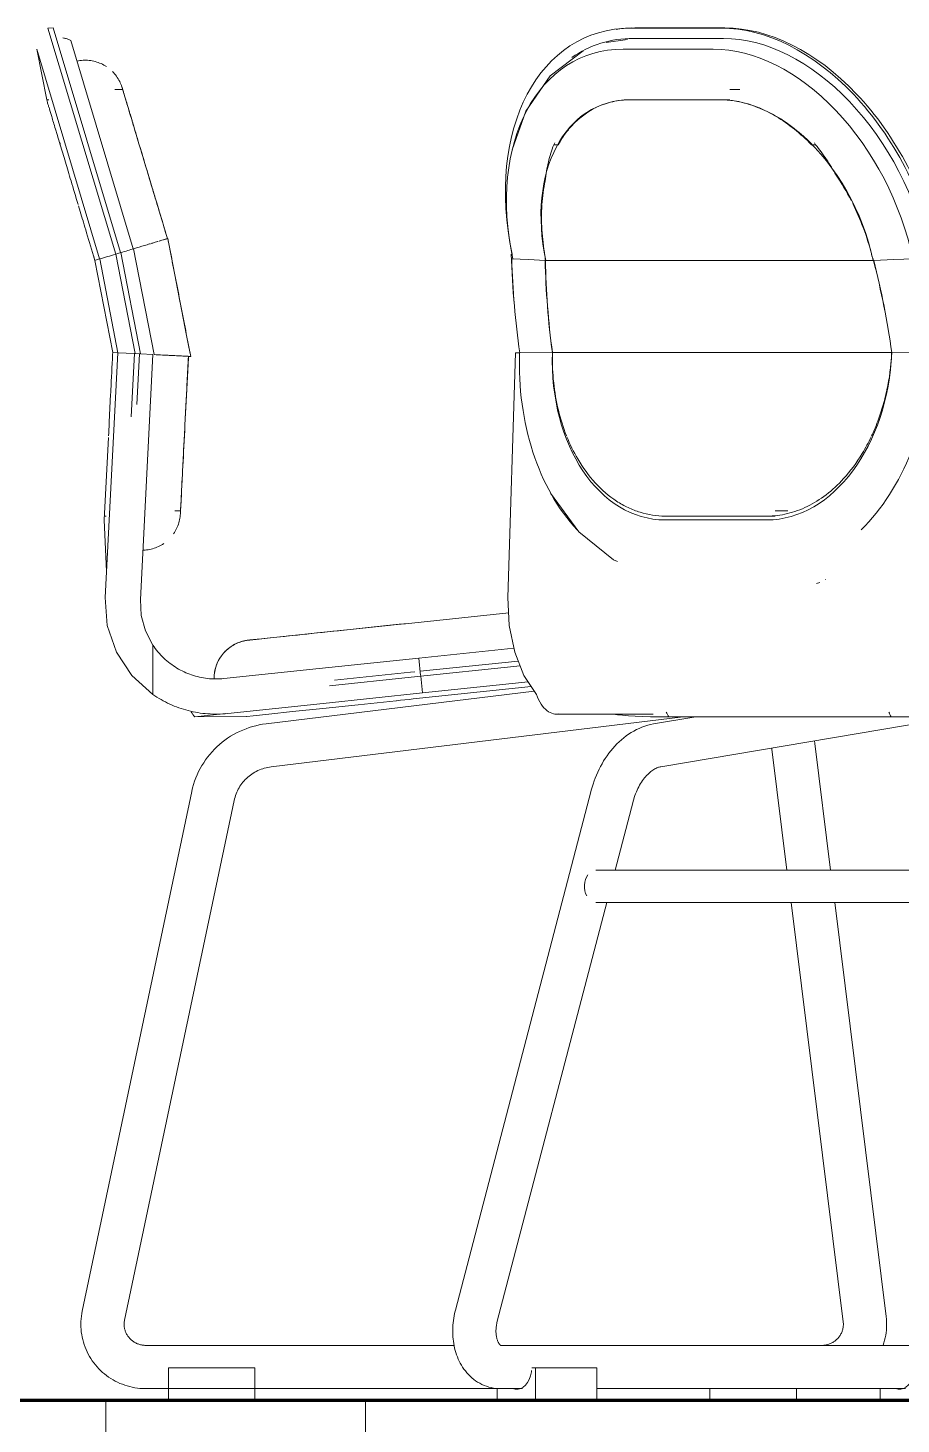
# Model space of a CAD drawing. Header units: inches. Extents: x 169 to 5088, y -73 to 356.
# Drawn here: x 3455.68 to 3475.84, y -0.55 to 31.71 of the extents above; entities that cross this region are included whole.
import ezdxf

# ---------------------------------------------------------------- set-up
doc = ezdxf.new("R2010")
doc.units = ezdxf.units.IN
doc.header["$MEASUREMENT"] = 0
doc.layers.add('C-TOPO', color=7, linetype='Continuous', lineweight=9)
doc.layers.add('I-FURN', color=30, linetype='Continuous', lineweight=9)

# ---------------------------------------------------------------- blocks, each defined once
blk = doc.blocks.new('Haworth_Chair_Hi-Pad_Chair - Chair-336027-Building Elevation - East')
at = {"layer": 'I-FURN'}
for p, q in [((1574.367, 31.707), (1574.247, 31.703)), ((1575.814, 26.481), (1574.247, 31.703)), ((1574.367, 31.707), (1575.925, 26.514)), ((1574.774, 31.418), (1576.219, 26.602)), ((1573.988, 31.217), (1574.219, 30.047)), ((1575.442, 26.369), (1573.988, 31.217)), ((1574.272, 30.047), (1574.219, 30.047)), ((1575.974, 30.281), (1575.795, 30.281)), ((1575.971, 30.29), (1575.968, 30.301)), ((1576.032, 30.088), (1576, 30.195)), ((1574.28, 29.841), (1574.273, 29.865)), ((1576.189, 29.565), (1576.143, 29.718)), ((1574.466, 29.223), (1574.415, 29.392)), ((1574.531, 29.005), (1574.531, 29.055)), ((1576.42, 28.795), (1576.377, 28.939)), ((1575.049, 27.278), (1574.953, 27.597)), ((1576.912, 26.81), (1576.881, 26.801)), ((1577.015, 26.841), (1577.032, 26.756)), ((1577.032, 26.755), (1577.024, 26.782)), ((1575.928, 26.515), (1575.816, 26.481)), ((1576.262, 24.182), (1575.816, 26.481)), ((1576.382, 24.176), (1575.928, 26.515)), ((1576.698, 24.159), (1576.223, 26.604)), ((1575.332, 26.336), (1575.299, 26.446)), ((1575.299, 26.444), (1575.332, 26.336)), ((1575.745, 24.208), (1575.332, 26.336)), ((1575.864, 24.202), (1575.443, 26.369)), ((1575.57, 18.545), (1575.86, 24.202)), ((1575.745, 24.208), (1575.742, 24.162)), ((1575.742, 24.161), (1575.745, 24.208)), ((1575.745, 24.208), (1575.86, 24.202)), ((1575.86, 24.202), (1576.247, 24.182)), ((1577.502, 24.332), (1577.544, 24.116)), ((1576.173, 22.722), (1576.247, 24.182)), ((1576.262, 24.182), (1576.382, 24.176)), ((1576.363, 24.176), (1576.303, 23.005)), ((1576.382, 24.176), (1576.67, 24.161)), ((1576.67, 24.161), (1576.382, 18.503)), ((1575.663, 22.595), (1575.696, 23.245)), ((1575.548, 20.339), (1575.645, 22.244)), ((1577.38, 21.928), (1577.388, 22.091)), ((1577.337, 21.085), (1577.348, 21.303)), ((1577.312, 20.591), (1577.321, 20.768)), ((1575.548, 20.339), (1575.603, 19.147)), ((1575.552, 20.428), (1575.596, 20.428)), ((1577.175, 20.55), (1577.31, 20.55)), ((1577.308, 20.509), (1577.309, 20.527)), ((1577.308, 20.519), (1577.308, 20.509)), ((1584.886, 18.193), (1582.501, 17.942)), ((1584.886, 18.192), (1582.501, 17.942)), ((1576.67, 16.308), (1576.67, 17.449)), ((1582.811, 17.147), (1585.006, 17.377)), ((1582.811, 17.147), (1582.853, 16.744)), ((1580.866, 16.633), (1582.619, 16.818)), ((1582.619, 16.818), (1582.72, 16.828)), ((1585.149, 16.967), (1582.632, 16.703)), ((1582.843, 16.841), (1585.105, 17.079)), ((1582.632, 16.703), (1580.749, 16.505)), ((1582.684, 16.202), (1585.406, 16.488)), ((1582.855, 16.726), (1582.896, 16.341)), ((1582.896, 16.341), (1585.334, 16.597)), ((1585.478, 16.379), (1579.284, 15.628)), ((1585.478, 16.379), (1579.284, 15.628)), ((1578.354, 15.863), (1577.638, 15.788)), ((1577.638, 15.788), (1578.831, 15.797)), ((1579.405, 14.635), (1588.912, 15.788)), ((1579.405, 14.635), (1588.912, 15.788)), ((1591.957, 15.17), (1591.947, 15.235)), ((1591.957, 15.17), (1591.947, 15.235)), ((1592.32, 12.246), (1591.957, 15.17)), ((1590.963, 15.057), (1590.964, 15.046)), ((1590.964, 15.046), (1591.312, 12.25)), ((1579.401, 14.635), (1579.405, 14.635)), ((1577.569, 14.066), (1575.039, 2.059)), ((1576.018, 1.852), (1578.548, 13.86)), ((1591.405, 11.5), (1592.61, 1.813)), ((1593.602, 1.936), (1592.413, 11.5)), ((1583.632, 1.267), (1576.507, 1.267)), ((1583.632, 1.267), (1576.507, 1.267)), ((1592.113, 1.267), (1584.744, 1.267)), ((1592.113, 1.267), (1584.744, 1.267)), ((1577.028, 0), (1577.028, 0.75)), ((1577.028, 0.75), (1579.028, 0.75)), ((1579.028, 0.75), (1579.028, 0)), ((1576.507, 0.267), (1584.622, 0.267)), ((1576.507, 0.267), (1577.028, 0.267)), ((1579.028, 0.267), (1584.622, 0.267)), ((1586.92, 0.267), (1592.113, 0.267)), ((1586.92, 0.267), (1589.528, 0.267)), ((1589.528, 0), (1589.528, 0.269)), ((1591.528, 0.269), (1591.528, 0)), ((1591.528, 0.267), (1592.113, 0.267)), ((1592.113, 0.267), (1592.173, 0.268)), ((1592.113, 0.267), (1592.173, 0.268))]:
    blk.add_line(p, q, dxfattribs=at)
at = {"layer": 'I-FURN', "flags": 128}
for points in [[(1574.595, 31.475), (1574.614, 31.472), (1574.634, 31.469), (1574.653, 31.464), (1574.672, 31.46), (1574.691, 31.454), (1574.709, 31.447), (1574.728, 31.44), (1574.746, 31.432), (1574.763, 31.424), (1574.774, 31.418)], [(1574.918, 30.939), (1574.953, 30.946), (1574.988, 30.952), (1575.023, 30.956), (1575.059, 30.959), (1575.094, 30.96), (1575.13, 30.96), (1575.165, 30.958), (1575.201, 30.955), (1575.236, 30.951), (1575.271, 30.945), (1575.306, 30.938), (1575.341, 30.929), (1575.375, 30.919), (1575.409, 30.908), (1575.442, 30.895), (1575.475, 30.881), (1575.507, 30.866), (1575.538, 30.849), (1575.569, 30.832), (1575.599, 30.813)], [(1575.737, 30.7), (1575.762, 30.675), (1575.785, 30.648), (1575.808, 30.621), (1575.83, 30.592), (1575.85, 30.563), (1575.869, 30.533), (1575.887, 30.502), (1575.904, 30.471), (1575.919, 30.438), (1575.933, 30.406), (1575.946, 30.373), (1575.957, 30.339), (1575.961, 30.326)], [(1575.961, 30.326), (1575.962, 30.323), (1575.965, 30.315), (1575.969, 30.301), (1575.975, 30.281), (1575.982, 30.256), (1575.991, 30.226)], [(1577.007, 26.839), (1576.966, 26.978), (1576.924, 27.117), (1576.882, 27.256), (1576.841, 27.394), (1576.8, 27.532), (1576.759, 27.668), (1576.718, 27.802), (1576.678, 27.936), (1576.639, 28.067), (1576.6, 28.197), (1576.562, 28.324), (1576.524, 28.449), (1576.488, 28.571), (1576.452, 28.691), (1576.417, 28.808), (1576.383, 28.921), (1576.35, 29.031), (1576.318, 29.138), (1576.287, 29.241), (1576.257, 29.34), (1576.228, 29.435), (1576.201, 29.526), (1576.175, 29.613), (1576.15, 29.695), (1576.127, 29.773), (1576.105, 29.846), (1576.085, 29.914), (1576.066, 29.977), (1576.048, 30.036), (1576.032, 30.089), (1576.018, 30.137), (1576.005, 30.179), (1575.994, 30.217), (1575.984, 30.249), (1575.976, 30.275), (1575.97, 30.296), (1575.966, 30.311), (1575.963, 30.321), (1575.961, 30.325), (1575.961, 30.326)], [(1577.544, 24.116), (1577.443, 24.639), (1577.342, 25.161), (1577.241, 25.682), (1577.14, 26.202), (1577.04, 26.719), (1577.016, 26.841)], [(1575.443, 26.369), (1575.387, 26.353), (1575.332, 26.336)], [(1577.307, 20.483), (1577.307, 20.486), (1577.307, 20.495), (1577.308, 20.509), (1577.309, 20.53), (1577.31, 20.556), (1577.312, 20.587), (1577.314, 20.625), (1577.316, 20.668), (1577.319, 20.716), (1577.321, 20.77), (1577.324, 20.83), (1577.328, 20.894), (1577.331, 20.964), (1577.335, 21.039), (1577.339, 21.118), (1577.343, 21.203), (1577.348, 21.292), (1577.353, 21.386), (1577.358, 21.484), (1577.363, 21.586), (1577.368, 21.692), (1577.374, 21.802), (1577.38, 21.916), (1577.386, 22.034), (1577.392, 22.155), (1577.398, 22.279), (1577.405, 22.405), (1577.411, 22.535), (1577.418, 22.667), (1577.425, 22.802), (1577.432, 22.938), (1577.439, 23.077), (1577.446, 23.217), (1577.453, 23.358), (1577.46, 23.501), (1577.468, 23.645), (1577.475, 23.789), (1577.482, 23.934), (1577.49, 24.08), (1577.492, 24.119)], [(1577.307, 20.483), (1577.304, 20.448), (1577.3, 20.412), (1577.295, 20.377), (1577.288, 20.342), (1577.28, 20.308), (1577.27, 20.273), (1577.26, 20.239), (1577.247, 20.206), (1577.234, 20.173), (1577.219, 20.141), (1577.203, 20.109), (1577.185, 20.078), (1577.167, 20.047), (1577.147, 20.018)], [(1577.311, 20.565), (1577.311, 20.564), (1577.309, 20.536), (1577.308, 20.514), (1577.307, 20.498), (1577.307, 20.488), (1577.307, 20.483), (1577.307, 20.483)], [(1576.92, 19.794), (1576.89, 19.774), (1576.86, 19.756), (1576.829, 19.739), (1576.797, 19.723), (1576.764, 19.709), (1576.731, 19.695), (1576.698, 19.683), (1576.664, 19.673), (1576.629, 19.664), (1576.594, 19.656), (1576.559, 19.65), (1576.524, 19.645), (1576.489, 19.641), (1576.453, 19.639)], [(1592.197, 18.961), (1592.202, 18.961), (1592.202, 18.962)], [(1576.67, 16.308), (1576.187, 16.742), (1575.829, 17.284), (1575.619, 17.898), (1575.57, 18.545)], [(1576.382, 18.503), (1576.402, 18.134), (1576.499, 17.777), (1576.67, 17.449)], [(1582.501, 17.942), (1582.357, 17.927), (1582.212, 17.912), (1582.068, 17.896), (1581.925, 17.881), (1581.782, 17.866), (1581.641, 17.851), (1581.501, 17.837), (1581.362, 17.822), (1581.226, 17.808), (1581.091, 17.794), (1580.959, 17.78), (1580.829, 17.766), (1580.702, 17.753), (1580.578, 17.74), (1580.457, 17.727), (1580.339, 17.715), (1580.225, 17.703), (1580.114, 17.691), (1580.007, 17.68), (1579.904, 17.669), (1579.805, 17.659), (1579.711, 17.649), (1579.621, 17.639), (1579.535, 17.63), (1579.455, 17.622), (1579.379, 17.614), (1579.308, 17.606), (1579.243, 17.599), (1579.182, 17.593), (1579.127, 17.587), (1579.077, 17.582), (1579.033, 17.577), (1578.994, 17.573), (1578.961, 17.57), (1578.934, 17.567), (1578.912, 17.565), (1578.896, 17.563), (1578.885, 17.562), (1578.881, 17.561), (1578.881, 17.561)], [(1578.912, 17.564), (1579.055, 17.579), (1579.388, 17.614), (1579.894, 17.668), (1580.544, 17.736), (1581.302, 17.815), (1582.104, 17.9)], [(1582.125, 17.902), (1582.173, 17.907), (1582.317, 17.923), (1582.462, 17.938), (1582.501, 17.942)], [(1582.125, 17.902), (1582.217, 17.912), (1582.31, 17.921)], [(1582.31, 17.921), (1582.217, 17.912), (1582.125, 17.902)], [(1582.31, 17.921), (1582.406, 17.932), (1582.501, 17.942)], [(1582.501, 17.942), (1582.406, 17.932), (1582.31, 17.921)], [(1578.471, 17.411), (1578.501, 17.43), (1578.531, 17.449), (1578.563, 17.466), (1578.595, 17.481), (1578.627, 17.496), (1578.66, 17.509), (1578.694, 17.521), (1578.728, 17.532), (1578.762, 17.541), (1578.797, 17.549), (1578.832, 17.555), (1578.867, 17.56), (1578.881, 17.561)], [(1578.881, 17.561), (1578.884, 17.562), (1578.892, 17.563), (1578.907, 17.564)], [(1578.084, 16.685), (1578.085, 16.721), (1578.087, 16.757), (1578.091, 16.792), (1578.097, 16.827), (1578.103, 16.862), (1578.111, 16.897), (1578.121, 16.931), (1578.132, 16.965), (1578.144, 16.998), (1578.158, 17.031), (1578.172, 17.064), (1578.189, 17.095), (1578.206, 17.127), (1578.225, 17.157), (1578.245, 17.186), (1578.266, 17.215)], [(1578.312, 16.674), (1580.512, 16.905), (1582.811, 17.147)], [(1578.335, 17.296), (1578.36, 17.321), (1578.387, 17.345), (1578.414, 17.368)], [(1582.896, 16.341), (1580.599, 16.098), (1578.398, 15.866)], [(1582.289, 16.161), (1581.408, 16.068), (1580.592, 15.982), (1579.892, 15.909), (1579.348, 15.851), (1578.989, 15.814), (1578.837, 15.798)], [(1582.486, 16.181), (1582.389, 16.171), (1582.294, 16.161)], [(1582.684, 16.202), (1582.586, 16.192), (1582.489, 16.182)], [(1579.284, 15.628), (1579.205, 15.617), (1579.127, 15.602), (1579.049, 15.585), (1578.972, 15.565), (1578.896, 15.541), (1578.821, 15.515), (1578.746, 15.485), (1578.674, 15.453), (1578.602, 15.418), (1578.532, 15.38), (1578.464, 15.339), (1578.397, 15.296), (1578.332, 15.25), (1578.269, 15.201), (1578.208, 15.15), (1578.149, 15.096), (1578.092, 15.041), (1578.037, 14.983), (1577.985, 14.923), (1577.935, 14.86), (1577.888, 14.796), (1577.844, 14.73), (1577.802, 14.663), (1577.763, 14.593), (1577.726, 14.523), (1577.693, 14.45), (1577.662, 14.377), (1577.635, 14.302), (1577.61, 14.227), (1577.589, 14.15), (1577.571, 14.073), (1577.569, 14.066)], [(1579.284, 15.628), (1579.205, 15.617), (1579.127, 15.602), (1579.049, 15.585), (1578.972, 15.565), (1578.896, 15.541), (1578.821, 15.515), (1578.746, 15.485), (1578.674, 15.453), (1578.602, 15.418), (1578.532, 15.38), (1578.464, 15.339), (1578.397, 15.296), (1578.332, 15.25), (1578.269, 15.201), (1578.208, 15.15), (1578.149, 15.096), (1578.092, 15.041), (1578.037, 14.983), (1577.985, 14.923), (1577.935, 14.86), (1577.888, 14.796), (1577.844, 14.73), (1577.802, 14.663), (1577.763, 14.593), (1577.726, 14.523), (1577.693, 14.45), (1577.662, 14.377), (1577.635, 14.302), (1577.61, 14.227), (1577.589, 14.15), (1577.571, 14.073)], [(1578.548, 13.86), (1578.557, 13.898), (1578.567, 13.936), (1578.579, 13.973), (1578.592, 14.01), (1578.607, 14.046), (1578.624, 14.081), (1578.641, 14.116), (1578.661, 14.151), (1578.681, 14.184), (1578.703, 14.217), (1578.726, 14.249), (1578.751, 14.28), (1578.777, 14.31), (1578.804, 14.339), (1578.832, 14.366), (1578.861, 14.393), (1578.892, 14.419), (1578.923, 14.443), (1578.956, 14.466), (1578.989, 14.488), (1579.023, 14.509), (1579.058, 14.528), (1579.094, 14.546), (1579.131, 14.562), (1579.168, 14.577), (1579.206, 14.59), (1579.244, 14.602), (1579.283, 14.613), (1579.322, 14.622), (1579.361, 14.629), (1579.401, 14.635), (1579.405, 14.635)], [(1575.039, 2.059), (1575.028, 2), (1575.019, 1.941), (1575.013, 1.881), (1575.009, 1.822), (1575.007, 1.762), (1575.007, 1.754)], [(1575.039, 2.059), (1575.028, 2), (1575.019, 1.941), (1575.013, 1.881), (1575.009, 1.822), (1575.007, 1.762), (1575.007, 1.754)], [(1593.613, 1.754), (1593.612, 1.814), (1593.608, 1.874), (1593.602, 1.933), (1593.602, 1.936)], [(1575.007, 1.754), (1575.009, 1.695), (1575.012, 1.635), (1575.018, 1.575), (1575.027, 1.516), (1575.037, 1.457), (1575.051, 1.399), (1575.066, 1.342), (1575.084, 1.285), (1575.104, 1.228), (1575.127, 1.173), (1575.151, 1.118), (1575.178, 1.065), (1575.207, 1.013), (1575.238, 0.962), (1575.271, 0.912), (1575.306, 0.863), (1575.343, 0.816), (1575.382, 0.771), (1575.422, 0.727), (1575.464, 0.685), (1575.508, 0.644), (1575.554, 0.606), (1575.601, 0.569), (1575.649, 0.534), (1575.699, 0.501), (1575.75, 0.47), (1575.803, 0.441), (1575.856, 0.414), (1575.91, 0.389), (1575.966, 0.367), (1576.022, 0.347), (1576.079, 0.329), (1576.136, 0.313), (1576.195, 0.299), (1576.253, 0.288), (1576.312, 0.279), (1576.372, 0.273), (1576.431, 0.269), (1576.491, 0.267), (1576.507, 0.267)], [(1575.007, 1.754), (1575.009, 1.695), (1575.012, 1.635), (1575.018, 1.575), (1575.027, 1.516), (1575.037, 1.457), (1575.051, 1.399), (1575.066, 1.342), (1575.084, 1.285), (1575.104, 1.228), (1575.127, 1.173), (1575.151, 1.118), (1575.178, 1.065), (1575.207, 1.013), (1575.238, 0.962), (1575.271, 0.912), (1575.306, 0.863), (1575.343, 0.816), (1575.382, 0.771), (1575.422, 0.727), (1575.464, 0.685), (1575.508, 0.644), (1575.554, 0.606), (1575.601, 0.569), (1575.649, 0.534), (1575.699, 0.501), (1575.75, 0.47), (1575.803, 0.441), (1575.856, 0.414), (1575.91, 0.389), (1575.966, 0.367), (1576.022, 0.347), (1576.079, 0.329), (1576.136, 0.313), (1576.195, 0.299), (1576.253, 0.288), (1576.312, 0.279), (1576.372, 0.273), (1576.431, 0.269), (1576.491, 0.267), (1576.507, 0.267)], [(1576.007, 1.754), (1576.008, 1.773), (1576.009, 1.793), (1576.011, 1.812), (1576.014, 1.831), (1576.017, 1.85), (1576.018, 1.852)], [(1576.507, 1.267), (1576.487, 1.267), (1576.467, 1.268), (1576.447, 1.27), (1576.427, 1.273), (1576.407, 1.277), (1576.387, 1.281), (1576.368, 1.286), (1576.348, 1.292), (1576.329, 1.299), (1576.311, 1.306), (1576.292, 1.314), (1576.274, 1.323), (1576.257, 1.332), (1576.239, 1.343), (1576.223, 1.353), (1576.206, 1.365), (1576.191, 1.377), (1576.175, 1.39), (1576.161, 1.403), (1576.146, 1.417), (1576.133, 1.431), (1576.12, 1.446), (1576.108, 1.461), (1576.096, 1.477), (1576.085, 1.493), (1576.075, 1.51), (1576.065, 1.527), (1576.056, 1.544), (1576.048, 1.562), (1576.041, 1.58), (1576.034, 1.598), (1576.028, 1.616), (1576.023, 1.635), (1576.018, 1.653), (1576.014, 1.672), (1576.011, 1.691), (1576.009, 1.711), (1576.008, 1.73), (1576.007, 1.749), (1576.007, 1.754)], [(1592.613, 1.754), (1592.613, 1.735), (1592.612, 1.716), (1592.61, 1.697), (1592.607, 1.678), (1592.603, 1.659), (1592.599, 1.64), (1592.594, 1.621), (1592.588, 1.603), (1592.582, 1.584), (1592.575, 1.566), (1592.567, 1.549), (1592.558, 1.531), (1592.548, 1.514), (1592.538, 1.498), (1592.528, 1.481), (1592.516, 1.465), (1592.504, 1.45), (1592.491, 1.435), (1592.478, 1.421), (1592.464, 1.407), (1592.449, 1.393), (1592.434, 1.38), (1592.419, 1.368), (1592.402, 1.356), (1592.386, 1.345), (1592.369, 1.335), (1592.351, 1.325), (1592.333, 1.316), (1592.315, 1.308), (1592.296, 1.3), (1592.277, 1.294), (1592.258, 1.288), (1592.239, 1.282), (1592.219, 1.278), (1592.199, 1.274), (1592.179, 1.271), (1592.159, 1.269), (1592.139, 1.267), (1592.119, 1.267), (1592.113, 1.267)], [(1592.61, 1.813), (1592.612, 1.794), (1592.613, 1.775), (1592.613, 1.755), (1592.613, 1.754)], [(1593.531, 1.269), (1593.55, 1.326), (1593.566, 1.384), (1593.58, 1.442), (1593.591, 1.5), (1593.6, 1.559), (1593.607, 1.619), (1593.611, 1.678), (1593.613, 1.738), (1593.613, 1.754)], [(1593.531, 1.269), (1593.55, 1.326), (1593.566, 1.384), (1593.58, 1.442), (1593.591, 1.5), (1593.6, 1.559), (1593.607, 1.619), (1593.611, 1.678), (1593.613, 1.738), (1593.613, 1.754)], [(1593.613, 1.754), (1593.612, 1.814), (1593.608, 1.874), (1593.602, 1.933)]]:
    blk.add_lwpolyline(points, dxfattribs=at)
at = {"layer": 'I-FURN'}
for centre, radius, start, end in [((1578.974, 16.676), 0.89, 97.696, 180.0678), ((1578.974, 16.676), 0.89, 118.1648, 123.4395), ((1578.974, 16.676), 0.89, 94.3184, 108.879), ((1578.974, 16.676), 0.89, 97.696, 103.8045), ((1578.974, 16.676), 0.89, 95.9851, 97.696), ((1578.974, 16.676), 0.89, 96.0072, 97.696), ((1578.974, 16.676), 0.89, 147.2412, 152.5605), ((1578.974, 16.676), 0.89, 132.6267, 138), ((1578.974, 16.676), 0.89, 162.3186, 167.121), ((1578.181, 16.282), 0.733, 211.4439, 222.3318), ((1578.181, 16.282), 0.733, 211.4439, 222.3318)]:
    blk.add_arc(centre, radius, start, end, dxfattribs=at)
for points, knots in [([(1574.219, 30.047), (1574.219, 30.046), (1574.224, 30.03), (1574.243, 29.964), (1574.262, 29.901), (1574.271, 29.872)], [-1, -1, -1, -1, -0.85, -0.7, -0.6, -0.6, -0.6, -0.6]), ([(1576.016, 30.143), (1576.005, 30.178), (1575.983, 30.252), (1575.974, 30.281), (1575.974, 30.281)], [-0.180102, -0.180102, -0.180102, -0.180102, -0.1111111, 0, 0, 0, 0]), ([(1576.142, 29.723), (1576.132, 29.755), (1576.091, 29.893), (1576.059, 29.998), (1576.037, 30.072)], [-0.3661252, -0.3661252, -0.3661252, -0.3661252, -0.3333333, -0.2222222, -0.2222222, -0.2222222, -0.2222222]), ([(1574.281, 29.837), (1574.297, 29.786), (1574.337, 29.65), (1574.388, 29.482), (1574.422, 29.367)], [-0.5615421, -0.5615421, -0.5615421, -0.5615421, -0.4, -0.2, -0.2, -0.2, -0.2]), ([(1576.378, 28.936), (1576.319, 29.132), (1576.256, 29.342), (1576.2, 29.527), (1576.192, 29.555)], [-0.5803495, -0.5803495, -0.5803495, -0.5803495, -0.4444444, -0.4194844, -0.4194844, -0.4194844, -0.4194844]), ([(1576.685, 27.911), (1576.684, 27.916), (1576.646, 28.041), (1576.554, 28.348), (1576.469, 28.632), (1576.42, 28.796)], [-0.7946441, -0.7946441, -0.7946441, -0.7946441, -0.7916667, -0.7222222, -0.612219, -0.612219, -0.612219, -0.612219]), ([(1577.007, 26.839), (1576.934, 27.084), (1576.827, 27.44), (1576.722, 27.788), (1576.689, 27.9)], [-0.9945994, -0.9945994, -0.9945994, -0.9945994, -0.8611111, -0.7967311, -0.7967311, -0.7967311, -0.7967311]), ([(1575.05, 27.276), (1575.073, 27.199), (1575.155, 26.925), (1575.238, 26.647), (1575.299, 26.444)], [-0.4641232, -0.4641232, -0.4641232, -0.4641232, -0.3333333, 0, 0, 0, 0]), ([(1576.796, 26.775), (1576.767, 26.767), (1576.714, 26.751), (1576.655, 26.733), (1576.629, 26.725)], [-0.4985004, -0.4985004, -0.4985004, -0.4985004, -0.4, -0.3299568, -0.3299568, -0.3299568, -0.3299568]), ([(1576.876, 26.799), (1576.864, 26.796), (1576.845, 26.79), (1576.825, 26.784), (1576.818, 26.782)], [-0.6, -0.6, -0.6, -0.6, -0.55, -0.5237597, -0.5237597, -0.5237597, -0.5237597]), ([(1576.984, 26.832), (1576.981, 26.831), (1576.968, 26.827), (1576.947, 26.821), (1576.926, 26.814), (1576.919, 26.812)], [-0.8, -0.8, -0.8, -0.8, -0.775, -0.7, -0.6656268, -0.6656268, -0.6656268, -0.6656268]), ([(1577.015, 26.841), (1577.017, 26.842), (1577.01, 26.84), (1576.992, 26.834), (1576.988, 26.833)], [-1, -1, -1, -1, -0.85, -0.8133566, -0.8133566, -0.8133566, -0.8133566]), ([(1575.814, 26.481), (1575.746, 26.46), (1575.617, 26.422), (1575.499, 26.386), (1575.443, 26.369)], [-0.9938242, -0.9938242, -0.9938242, -0.9938242, -0.5, 0, 0, 0, 0]), ([(1576.615, 26.721), (1576.609, 26.719), (1576.565, 26.706), (1576.441, 26.669), (1576.314, 26.631), (1576.223, 26.604)], [-0.3170858, -0.3170858, -0.3170858, -0.3170858, -0.3, -0.2, 0, 0, 0, 0]), ([(1575.742, 24.162), (1575.728, 23.884), (1575.713, 23.58), (1575.697, 23.28), (1575.696, 23.247)], [-1, -1, -1, -1, -0.8611111, -0.8439483, -0.8439483, -0.8439483, -0.8439483]), ([(1576.895, 24.149), (1576.897, 24.149), (1576.932, 24.148), (1576.998, 24.144), (1577.091, 24.139), (1577.178, 24.135), (1577.257, 24.131), (1577.33, 24.127), (1577.4, 24.124), (1577.463, 24.12), (1577.529, 24.117), (1577.546, 24.116), (1577.544, 24.116)], [-0.8547764, -0.8547764, -0.8547764, -0.8547764, -0.85, -0.775, -0.7, -0.625, -0.55, -0.475, -0.4, -0.3, -0.2, 0, 0, 0, 0]), ([(1577.435, 23.007), (1577.444, 23.18), (1577.462, 23.547), (1577.481, 23.922), (1577.491, 24.119)], [-0.2076779, -0.2076779, -0.2076779, -0.2076779, -0.1111111, -0.0073491, -0.0073491, -0.0073491, -0.0073491]), ([(1577.388, 22.091), (1577.393, 22.178), (1577.406, 22.445), (1577.422, 22.757), (1577.433, 22.978), (1577.435, 23.002)], [-0.3896017, -0.3896017, -0.3896017, -0.3896017, -0.3333333, -0.2222222, -0.2086577, -0.2086577, -0.2086577, -0.2086577]), ([(1575.663, 22.608), (1575.663, 22.596), (1575.657, 22.485), (1575.651, 22.377), (1575.647, 22.283)], [-0.72899362, -0.72899362, -0.72899362, -0.72899362, -0.72222222, -0.66666667, -0.66666667, -0.66666667, -0.66666667]), ([(1577.349, 21.313), (1577.357, 21.47), (1577.367, 21.675), (1577.379, 21.902), (1577.38, 21.932)], [-0.5797646, -0.5797646, -0.5797646, -0.5797646, -0.4444444, -0.4246608, -0.4246608, -0.4246608, -0.4246608]), ([(1577.321, 20.77), (1577.323, 20.806), (1577.328, 20.902), (1577.334, 21.023), (1577.338, 21.1)], [-0.7777778, -0.7777778, -0.7777778, -0.7777778, -0.7222222, -0.6449982, -0.6449982, -0.6449982, -0.6449982]), ([(1577.31, 20.55), (1577.31, 20.551), (1577.311, 20.585), (1577.315, 20.66), (1577.316, 20.673)], [-1, -1, -1, -1, -0.8611111, -0.8343064, -0.8343064, -0.8343064, -0.8343064]), ([(1576.67, 17.449), (1576.743, 17.339), (1576.87, 17.187), (1577.065, 17.021), (1577.222, 16.914), (1577.389, 16.825), (1577.622, 16.731), (1577.93, 16.662), (1578.185, 16.661), (1578.312, 16.674)], [0, 0, 0, 0, 0.2, 0.3, 0.4, 0.5, 0.6, 0.8, 1, 1, 1, 1])]:
    blk.add_open_spline(points, degree=3, knots=knots, dxfattribs=at)
for points in [[(1574.469, 29.213), (1574.488, 29.148), (1574.509, 29.078), (1574.531, 29.005)], [(1574.781, 28.173), (1574.736, 28.324), (1574.649, 28.612), (1574.569, 28.878), (1574.531, 29.005)], [(1574.781, 28.173), (1574.834, 27.996), (1574.888, 27.814), (1574.945, 27.626)], [(1576.223, 26.604), (1576.183, 26.591), (1576.093, 26.565), (1575.986, 26.532), (1575.928, 26.515)], [(1577.502, 24.332), (1577.423, 24.739), (1577.266, 25.549), (1577.11, 26.354), (1577.032, 26.755)], [(1576.698, 24.159), (1576.765, 24.156), (1576.831, 24.153), (1576.893, 24.149)], [(1578.398, 15.866), (1578.244, 15.85), (1577.934, 15.845), (1577.483, 15.921), (1577.057, 16.072), (1576.794, 16.222), (1576.67, 16.308)]]:
    blk.add_open_spline(points, degree=3, dxfattribs=at)
blk = doc.blocks.new('Haworth_Chair_Hi-Pad_Chair - Chair-V21-Building Elevation - East')
at = {"layer": 'I-FURN'}
for p, q in [((1587.683, 31.704), (1587.597, 31.701)), ((1589.794, 31.703), (1587.715, 31.703)), ((1587.799, 31.707), (1589.878, 31.707)), ((1587.138, 31.367), (1587.627, 31.436)), ((1587.765, 31.464), (1589.844, 31.464)), ((1589.611, 31.217), (1587.532, 31.217)), ((1587.695, 30.047), (1589.773, 30.047)), ((1589.773, 30.047), (1587.695, 30.047)), ((1589.994, 30.047), (1589.773, 30.047)), ((1590.226, 30.281), (1589.994, 30.281)), ((1585.955, 29.055), (1585.925, 29.005)), ((1591.972, 29.005), (1591.945, 29.05)), ((1586.03, 29.005), (1585.925, 29.005)), ((1591.972, 29.005), (1591.88, 29.005)), ((1594.757, 26.481), (1594.58, 26.481)), ((1594.814, 26.514), (1594.758, 26.481)), ((1594.836, 26.515), (1594.781, 26.481)), ((1585.733, 26.336), (1593.309, 26.336)), ((1585.043, 24.202), (1584.87, 18.545)), ((1585.138, 24.202), (1585.043, 24.202)), ((1585.138, 24.202), (1585.897, 24.208)), ((1585.897, 24.208), (1593.73, 24.208)), ((1593.73, 24.208), (1594.651, 24.202)), ((1594.509, 18.545), (1594.747, 24.202)), ((1594.747, 24.202), (1594.651, 24.202)), ((1594.747, 24.202), (1595.06, 24.183)), ((1595.064, 24.182), (1595.201, 24.182)), ((1595.41, 24.161), (1595.174, 18.503)), ((1595.212, 24.182), (1595.274, 24.176)), ((1595.26, 24.17), (1595.41, 24.161)), ((1588.496, 20.339), (1590.851, 20.339)), ((1590.855, 20.428), (1588.499, 20.428)), ((1590.855, 20.428), (1591.042, 20.428)), ((1591.041, 20.55), (1591.328, 20.55)), ((1591.995, 18.868), (1592.073, 18.892)), ((1598.864, 18.958), (1604, 18.958)), ((1604.085, 18.966), (1598.948, 18.966)), ((1604.014, 18.581), (1599.715, 17.942)), ((1604.722, 17.762), (1600.422, 17.123)), ((1600.776, 17.123), (1605.075, 17.762)), ((1606.987, 17.754), (1606.947, 17.866)), ((1595.41, 17.449), (1595.41, 16.308)), ((1605.199, 17.457), (1601.249, 16.87)), ((1601.251, 16.844), (1605.376, 17.457)), ((1601.226, 17.147), (1600.58, 17.147)), ((1605.406, 17.342), (1601.107, 16.703)), ((1601.226, 17.147), (1601.259, 16.744)), ((1601.076, 16.818), (1601.148, 16.828)), ((1601.289, 16.381), (1605.158, 16.956)), ((1601.261, 16.725), (1601.292, 16.341)), ((1599.808, 16.171), (1600.571, 16.276)), ((1585.995, 15.852), (1588.224, 15.852)), ((1588.399, 14.638), (1595.389, 15.815)), ((1594.129, 15.852), (1597.004, 15.852)), ((1598.416, 15.991), (1596.315, 15.624)), ((1596.487, 14.639), (1603.731, 15.905)), ((1589.205, 15.788), (1588.233, 15.624)), ((1588.584, 15.788), (1593.721, 15.788)), ((1593.721, 15.788), (1594.564, 15.797)), ((1594.564, 15.797), (1593.721, 15.788)), ((1594.031, 15.79), (1594.802, 15.799)), ((1596.258, 15.612), (1596.315, 15.624)), ((1608.11, 1.973), (1605.462, 15.206)), ((1604.481, 15.01), (1607.13, 1.776)), ((1596.367, 14.548), (1596.059, 1.887)), ((1596.477, 14.637), (1596.487, 14.639)), ((1597.059, 1.862), (1597.373, 14.794)), ((1586.792, 14.089), (1583.655, 2.082)), ((1595.124, 13.981), (1594.682, 1.974)), ((1595.681, 1.937), (1596.123, 13.944)), ((1587.345, 12.25), (1587.759, 13.836)), ((1595.074, 12.25), (1586.9, 12.25)), ((1584.622, 1.829), (1587.149, 11.5)), ((1586.9, 11.5), (1595.005, 11.5)), ((1584.697, 1.267), (1584.698, 1.267)), ((1594.798, 1.267), (1584.7, 1.267)), ((1607.043, 1.267), (1596.007, 1.267)), ((1607.043, 1.267), (1607.043, 1.267)), ((1585.506, 0.75), (1585.417, 0.75)), ((1585.506, 0), (1585.506, 0.75)), ((1585.506, 0.75), (1586.92, 0.75)), ((1586.92, 0.75), (1586.92, 0)), ((1594.344, 0.75), (1594.256, 0.75)), ((1594.344, 0), (1594.344, 0.75)), ((1594.344, 0.75), (1595.101, 0.75)), ((1596.819, 0.75), (1596.731, 0.75)), ((1596.819, 0), (1596.819, 0.75)), ((1596.819, 0.75), (1598.234, 0.75)), ((1598.234, 0.75), (1598.234, 0)), ((1605.658, 0.75), (1605.57, 0.75)), ((1605.658, 0), (1605.658, 0.75)), ((1605.658, 0.75), (1607.072, 0.75)), ((1607.072, 0.75), (1607.072, 0)), ((1584.622, 0.279), (1584.622, 0)), ((1584.698, 0.267), (1585.208, 0.267)), ((1586.92, 0.267), (1594.047, 0.267)), ((1593.461, 0.269), (1593.461, 0)), ((1595.759, 0.303), (1595.759, 0)), ((1595.935, 0.275), (1595.935, 0)), ((1596.007, 0.267), (1596.518, 0.267)), ((1598.234, 0.267), (1605.357, 0.267)), ((1604.774, 0.273), (1604.774, 0))]:
    blk.add_line(p, q, dxfattribs=at)
at = {"layer": 'I-FURN', "flags": 128}
for points in [[(1586.603, 31.18), (1585.847, 30.599), (1585.285, 29.78), (1584.969, 28.892)], [(1585.728, 26.336), (1585.343, 26.353), (1584.958, 26.369)], [(1594.242, 26.369), (1593.778, 26.353), (1593.315, 26.336)], [(1585.855, 20.959), (1586.502, 20.065), (1587.304, 19.417), (1587.399, 19.379)], [(1598.948, 18.966), (1598.188, 18.954), (1597.231, 18.912), (1596.152, 18.84), (1595.185, 18.755)], [(1606.035, 18.1), (1605.848, 18.531), (1605.576, 18.764), (1605.309, 18.873), (1605.032, 18.925), (1604.668, 18.954), (1604.136, 18.966), (1604.085, 18.966)], [(1584.87, 18.545), (1584.899, 17.898), (1585.025, 17.284), (1585.237, 16.742), (1585.525, 16.308)], [(1595.41, 16.308), (1595.015, 16.742), (1594.722, 17.284), (1594.55, 17.898), (1594.509, 18.545)], [(1595.174, 18.503), (1595.191, 18.134), (1595.271, 17.777), (1595.41, 17.449)], [(1606.699, 17.842), (1606.546, 18.136), (1606.518, 18.162)], [(1606.704, 17.6), (1606.625, 17.317), (1606.621, 17.31)], [(1597.193, 16.674), (1599.306, 16.905), (1601.226, 17.147)], [(1604.248, 16.819), (1604.313, 16.793), (1604.376, 16.764), (1604.438, 16.731), (1604.498, 16.696), (1604.557, 16.659), (1604.614, 16.619), (1604.67, 16.576), (1604.724, 16.531), (1604.777, 16.484), (1604.828, 16.435), (1604.877, 16.384), (1604.925, 16.332), (1604.97, 16.277), (1605.015, 16.22), (1605.057, 16.163), (1605.098, 16.103), (1605.137, 16.042), (1605.174, 15.98), (1605.209, 15.916), (1605.242, 15.851), (1605.274, 15.785), (1605.304, 15.718), (1605.331, 15.65), (1605.357, 15.581), (1605.381, 15.511), (1605.403, 15.441), (1605.423, 15.37), (1605.442, 15.298), (1605.458, 15.226), (1605.462, 15.206)], [(1601.292, 16.341), (1599.383, 16.098), (1597.281, 15.866)], [(1596.133, 15.851), (1596.147, 15.839), (1596.162, 15.826), (1596.177, 15.811), (1596.192, 15.794), (1596.207, 15.776), (1596.222, 15.756), (1596.236, 15.734), (1596.251, 15.711), (1596.265, 15.685), (1596.279, 15.658), (1596.292, 15.63)], [(1597.271, 15.866), (1597.282, 15.832), (1597.294, 15.793)], [(1603.731, 15.905), (1603.744, 15.907), (1603.758, 15.909), (1603.772, 15.909), (1603.787, 15.909), (1603.802, 15.907), (1603.818, 15.905), (1603.835, 15.902), (1603.853, 15.898), (1603.872, 15.892), (1603.892, 15.885), (1603.912, 15.877), (1603.933, 15.867), (1603.955, 15.855), (1603.978, 15.842), (1604.001, 15.827), (1604.024, 15.811), (1604.048, 15.793), (1604.073, 15.773), (1604.097, 15.751), (1604.121, 15.728), (1604.146, 15.703), (1604.17, 15.676), (1604.194, 15.647), (1604.217, 15.617), (1604.24, 15.585), (1604.263, 15.552), (1604.285, 15.518), (1604.306, 15.482), (1604.327, 15.445), (1604.347, 15.406), (1604.366, 15.367), (1604.384, 15.326), (1604.401, 15.285), (1604.416, 15.242), (1604.431, 15.199), (1604.445, 15.156), (1604.457, 15.112), (1604.469, 15.067), (1604.479, 15.022), (1604.481, 15.01)], [(1588.233, 15.624), (1588.164, 15.611), (1588.096, 15.594), (1588.03, 15.574), (1587.964, 15.55), (1587.9, 15.523), (1587.836, 15.494), (1587.775, 15.461), (1587.715, 15.426), (1587.656, 15.388), (1587.599, 15.347), (1587.543, 15.305), (1587.489, 15.26), (1587.437, 15.213), (1587.386, 15.163), (1587.337, 15.112), (1587.289, 15.059), (1587.244, 15.004), (1587.2, 14.948), (1587.158, 14.89), (1587.117, 14.83), (1587.078, 14.769), (1587.042, 14.706), (1587.006, 14.642), (1586.973, 14.577), (1586.942, 14.511), (1586.912, 14.444), (1586.885, 14.376), (1586.859, 14.307), (1586.835, 14.237), (1586.813, 14.167), (1586.794, 14.095), (1586.792, 14.089)], [(1596.258, 15.612), (1596.189, 15.595), (1596.122, 15.574), (1596.056, 15.549), (1595.992, 15.52), (1595.929, 15.488), (1595.869, 15.452), (1595.81, 15.414), (1595.754, 15.372), (1595.7, 15.327), (1595.649, 15.28), (1595.6, 15.231), (1595.553, 15.179), (1595.509, 15.125), (1595.467, 15.069), (1595.428, 15.011), (1595.391, 14.952), (1595.357, 14.891), (1595.325, 14.828), (1595.295, 14.764), (1595.268, 14.699), (1595.244, 14.633), (1595.221, 14.566), (1595.201, 14.497), (1595.184, 14.428), (1595.168, 14.358), (1595.155, 14.288), (1595.144, 14.216), (1595.135, 14.145), (1595.129, 14.072), (1595.124, 14), (1595.124, 13.981)], [(1588.399, 14.638), (1588.382, 14.635), (1588.364, 14.63), (1588.345, 14.625), (1588.325, 14.618), (1588.305, 14.609), (1588.283, 14.599), (1588.261, 14.587), (1588.239, 14.574), (1588.216, 14.559), (1588.192, 14.543), (1588.168, 14.524), (1588.144, 14.504), (1588.12, 14.482), (1588.095, 14.458), (1588.071, 14.433), (1588.047, 14.406), (1588.023, 14.377), (1587.999, 14.347), (1587.976, 14.315), (1587.954, 14.282), (1587.932, 14.247), (1587.91, 14.211), (1587.89, 14.174), (1587.87, 14.135), (1587.851, 14.096), (1587.834, 14.055), (1587.817, 14.014), (1587.801, 13.971), (1587.786, 13.928), (1587.773, 13.884), (1587.76, 13.84), (1587.759, 13.836)], [(1596.477, 14.637), (1596.464, 14.633), (1596.451, 14.629), (1596.438, 14.624), (1596.425, 14.619), (1596.412, 14.612), (1596.398, 14.604), (1596.384, 14.595), (1596.37, 14.584), (1596.356, 14.572), (1596.341, 14.559), (1596.327, 14.544), (1596.312, 14.528), (1596.297, 14.509), (1596.282, 14.489), (1596.267, 14.468), (1596.252, 14.444), (1596.238, 14.419), (1596.225, 14.392), (1596.211, 14.363), (1596.199, 14.333), (1596.187, 14.301), (1596.176, 14.268), (1596.166, 14.233), (1596.156, 14.197), (1596.148, 14.159), (1596.141, 14.12), (1596.135, 14.08), (1596.13, 14.04), (1596.126, 13.998), (1596.123, 13.955), (1596.123, 13.944)], [(1584.48, 0.291), (1584.425, 0.305), (1584.371, 0.322), (1584.318, 0.342), (1584.267, 0.365), (1584.217, 0.39), (1584.169, 0.419), (1584.123, 0.449), (1584.078, 0.482), (1584.035, 0.517), (1583.995, 0.554), (1583.956, 0.593), (1583.92, 0.634), (1583.886, 0.676), (1583.853, 0.719), (1583.823, 0.763), (1583.795, 0.809), (1583.769, 0.856), (1583.745, 0.903), (1583.722, 0.952), (1583.702, 1.001), (1583.683, 1.051), (1583.666, 1.101), (1583.651, 1.152), (1583.638, 1.204), (1583.627, 1.256), (1583.617, 1.309), (1583.609, 1.361), (1583.602, 1.414), (1583.598, 1.468), (1583.594, 1.521), (1583.593, 1.575), (1583.593, 1.628), (1583.594, 1.682), (1583.598, 1.736), (1583.602, 1.79), (1583.608, 1.843), (1583.616, 1.896), (1583.625, 1.95), (1583.636, 2.002), (1583.648, 2.055), (1583.655, 2.082)], [(1596.007, 0.267), (1595.951, 0.268), (1595.896, 0.273), (1595.841, 0.28), (1595.786, 0.291), (1595.732, 0.304), (1595.68, 0.32), (1595.628, 0.338), (1595.578, 0.359), (1595.529, 0.382), (1595.481, 0.407), (1595.435, 0.434), (1595.389, 0.463), (1595.346, 0.494), (1595.303, 0.527), (1595.262, 0.561), (1595.223, 0.596), (1595.184, 0.633), (1595.147, 0.672), (1595.112, 0.711), (1595.078, 0.752), (1595.045, 0.794), (1595.013, 0.837), (1594.983, 0.881), (1594.955, 0.926), (1594.927, 0.972), (1594.902, 1.019), (1594.877, 1.067), (1594.854, 1.115), (1594.832, 1.165), (1594.812, 1.214), (1594.793, 1.265), (1594.776, 1.316), (1594.76, 1.367), (1594.745, 1.419), (1594.732, 1.472), (1594.72, 1.524), (1594.71, 1.577), (1594.702, 1.631), (1594.694, 1.684), (1594.689, 1.738), (1594.685, 1.791), (1594.682, 1.845), (1594.681, 1.899), (1594.681, 1.952), (1594.682, 1.974)], [(1596.007, 1.267), (1596.007, 1.267), (1596.006, 1.267), (1596.004, 1.267), (1596.001, 1.268), (1595.997, 1.268), (1595.993, 1.27), (1595.987, 1.272), (1595.981, 1.274), (1595.974, 1.278), (1595.966, 1.282), (1595.957, 1.287), (1595.947, 1.293), (1595.937, 1.3), (1595.927, 1.308), (1595.916, 1.318), (1595.904, 1.328), (1595.892, 1.339), (1595.88, 1.352), (1595.868, 1.366), (1595.856, 1.38), (1595.843, 1.396), (1595.831, 1.413), (1595.819, 1.431), (1595.807, 1.449), (1595.796, 1.469), (1595.784, 1.489), (1595.773, 1.511), (1595.763, 1.532), (1595.753, 1.555), (1595.743, 1.578), (1595.735, 1.602), (1595.726, 1.626), (1595.719, 1.651), (1595.712, 1.676), (1595.705, 1.701), (1595.7, 1.727), (1595.695, 1.752), (1595.691, 1.778), (1595.687, 1.803), (1595.685, 1.829), (1595.683, 1.854), (1595.681, 1.879), (1595.681, 1.903), (1595.681, 1.928), (1595.681, 1.937)], [(1607.26, 0.291), (1607.315, 0.305), (1607.369, 0.322), (1607.422, 0.342), (1607.473, 0.365), (1607.523, 0.39), (1607.571, 0.419), (1607.617, 0.449), (1607.662, 0.482), (1607.705, 0.517), (1607.745, 0.554), (1607.784, 0.593), (1607.82, 0.634), (1607.854, 0.676), (1607.887, 0.719), (1607.917, 0.763), (1607.945, 0.809), (1607.971, 0.856), (1607.996, 0.903), (1608.018, 0.952), (1608.038, 1.001), (1608.057, 1.051), (1608.074, 1.101), (1608.089, 1.152), (1608.102, 1.204), (1608.113, 1.256), (1608.123, 1.309), (1608.131, 1.361), (1608.138, 1.414), (1608.142, 1.468), (1608.146, 1.521), (1608.147, 1.575), (1608.147, 1.628), (1608.146, 1.682), (1608.143, 1.736), (1608.138, 1.79), (1608.132, 1.843), (1608.124, 1.896), (1608.115, 1.95), (1608.11, 1.973)], [(1584.7, 1.266), (1584.7, 1.266), (1584.699, 1.266), (1584.698, 1.267), (1584.696, 1.268), (1584.694, 1.27), (1584.691, 1.273), (1584.687, 1.276), (1584.683, 1.281), (1584.678, 1.286), (1584.673, 1.292), (1584.667, 1.3), (1584.662, 1.309), (1584.656, 1.319), (1584.649, 1.33), (1584.643, 1.342), (1584.637, 1.355), (1584.631, 1.37), (1584.625, 1.386), (1584.62, 1.402), (1584.615, 1.42), (1584.61, 1.439), (1584.606, 1.459), (1584.602, 1.479), (1584.599, 1.501), (1584.596, 1.523), (1584.595, 1.546), (1584.593, 1.569), (1584.593, 1.593), (1584.593, 1.618), (1584.594, 1.642), (1584.595, 1.668), (1584.598, 1.693), (1584.601, 1.718), (1584.604, 1.744), (1584.609, 1.769), (1584.614, 1.795), (1584.62, 1.82), (1584.622, 1.829)], [(1595.872, 1.366), (1595.884, 1.38), (1595.897, 1.396), (1595.909, 1.413), (1595.921, 1.431), (1595.933, 1.449), (1595.944, 1.469), (1595.956, 1.489), (1595.967, 1.511), (1595.977, 1.532), (1595.987, 1.555), (1595.997, 1.578), (1596.005, 1.602), (1596.014, 1.626), (1596.021, 1.651), (1596.028, 1.676), (1596.035, 1.701), (1596.04, 1.727), (1596.045, 1.752), (1596.049, 1.778), (1596.053, 1.803), (1596.056, 1.829), (1596.057, 1.854), (1596.059, 1.879), (1596.059, 1.887)], [(1596.947, 1.265), (1596.964, 1.316), (1596.98, 1.367), (1596.995, 1.419), (1597.008, 1.472), (1597.02, 1.524), (1597.03, 1.577), (1597.039, 1.631), (1597.046, 1.684), (1597.051, 1.738), (1597.055, 1.791), (1597.058, 1.845), (1597.059, 1.862)], [(1607.04, 1.266), (1607.04, 1.266), (1607.041, 1.266), (1607.042, 1.267), (1607.044, 1.268), (1607.046, 1.27), (1607.049, 1.273), (1607.053, 1.276), (1607.057, 1.281), (1607.062, 1.286), (1607.067, 1.292), (1607.073, 1.3), (1607.079, 1.309), (1607.085, 1.319), (1607.091, 1.33), (1607.097, 1.342), (1607.103, 1.355), (1607.109, 1.37), (1607.115, 1.386), (1607.12, 1.402), (1607.125, 1.42), (1607.13, 1.439), (1607.134, 1.459), (1607.138, 1.479), (1607.141, 1.501), (1607.144, 1.523), (1607.146, 1.546), (1607.147, 1.569), (1607.147, 1.593), (1607.147, 1.618), (1607.146, 1.642), (1607.145, 1.668), (1607.143, 1.693), (1607.139, 1.718), (1607.136, 1.744), (1607.131, 1.769), (1607.13, 1.776)], [(1584.48, 0.291), (1584.535, 0.28), (1584.591, 0.272), (1584.648, 0.268), (1584.698, 0.267)], [(1595.733, 0.267), (1595.789, 0.268), (1595.844, 0.273), (1595.9, 0.28)], [(1607.26, 0.291), (1607.205, 0.28), (1607.149, 0.272), (1607.092, 0.268)]]:
    blk.add_lwpolyline(points, dxfattribs=at)
at = {"layer": 'I-FURN'}
for centre, major_axis, ratio, start_param, end_param in [((1588.823, 26.481), (-2.13, 5.019), 0.677277, 6.003341, 7.574137), ((1588.901, 26.514), (-2.118, 4.991), 0.677277, 6.025553, 6.118983), ((1590.902, 26.481), (-2.13, 5.019), 0.677277, 4.432544, 6.003341), ((1590.98, 26.514), (-2.118, 4.991), 0.677277, 4.432544, 6.003341), ((1588.823, 26.481), (-2.032, 4.789), 0.677277, 6.003341, 6.427467), ((1590.902, 26.481), (-2.032, 4.789), 0.677277, 4.432544, 6.003341), ((1588.56, 26.369), (-1.977, 4.659), 0.677277, 6.003341, 7.574137), ((1590.639, 26.369), (-1.977, 4.659), 0.677277, 4.432544, 6.003341), ((1588.482, 26.336), (-1.513, 3.566), 0.677277, 6.003341, 7.574137), ((1590.561, 26.336), (-1.513, 3.566), 0.677277, 5.698586, 6.003341), ((1590.561, 26.336), (-1.513, 3.566), 0.677277, 5.330143, 5.689181), ((1590.561, 26.336), (-1.513, 3.566), 0.677277, 4.432544, 5.325255), ((1595.819, 24.304), (-4, 14.579), 0.694166, 1.235349, 1.316169), ((1594.095, 26.494), (0.717, 0.152), 0.203213, 4.842133, 5.412222), ((1584.506, 24.304), (-3.933, 14.338), 0.694166, 4.516011, 4.67396), ((1584.506, 24.304), (-4, 14.579), 0.694166, 4.515971, 4.671466), ((1584.586, 24.326), (-3.991, 14.549), 0.694166, 4.514055, 4.672549), ((1595.55, 24.23), (-3.896, 14.202), 0.694166, 1.234077, 1.384552), ((1596.101, 24.165), (-5.544, 13.065), 0.677277, 1.122496, 1.130564), ((1595.47, 24.208), (-3.582, 13.057), 0.694166, 1.221806, 1.382611), ((1583.863, 24.165), (-5.544, 13.065), 0.677277, 4.592932, 4.601), ((1584.156, 24.208), (-3.582, 13.057), 0.694166, 4.524204, 4.685009), ((1584.237, 24.23), (-3.896, 14.202), 0.694166, 4.522268, 4.672738), ((1588.717, 24.202), (0.364, 5.048), 0.706192, 1.62161, 2.564087), ((1588.636, 24.208), (0.278, 3.864), 0.706192, 1.62161, 3.192406), ((1595.144, 24.162), (0.94, 13.046), 0.706192, 1.618107, 1.62161), ((1590.991, 24.208), (0.278, 3.864), 0.706192, 3.192406, 4.763202), ((1591.072, 24.202), (0.364, 5.048), 0.706192, 3.820724, 4.763202), ((1584.479, 24.162), (0.94, 13.046), 0.706192, 4.763202, 4.766705), ((1591.346, 24.182), (0.392, 5.438), 0.706192, 4.491619, 4.763202), ((1591.428, 24.176), (0.389, 5.407), 0.706192, 4.545079, 4.763202), ((1596.322, 18.581), (3.604, 0.268), 0.073913, 0.782652, 1.890459), ((1601.459, 18.581), (3.604, 0.268), 0.073913, 5.495041, 7.065837), ((1601.52, 17.762), (4.516, 0.336), 0.073913, 5.495041, 6.356317), ((1601.52, 17.762), (5.014, 0.373), 0.073913, 5.495041, 6.751678), ((1597.159, 17.942), (3.604, 0.268), 0.073913, 4.177603, 5.495041), ((1601.542, 17.457), (5.157, 0.383), 0.073913, 5.495041, 6.280439), ((1601.542, 17.457), (5.407, 0.402), 0.073913, 5.495041, 6.589285), ((1601.551, 17.342), (5.437, 0.404), 0.073913, 5.495041, 6.280439), ((1597.22, 17.123), (4.516, 0.336), 0.073913, 4.545647, 5.495041), ((1597.22, 17.123), (5.014, 0.373), 0.073913, 4.588253, 5.495041), ((1601.58, 16.956), (5.047, 0.375), 0.073913, 5.495041, 6.228652), ((1597.243, 16.818), (5.407, 0.402), 0.073913, 5.163801, 5.495041), ((1597.251, 16.703), (5.437, 0.404), 0.073913, 5.140509, 5.495041), ((1592.143, 16.317), (5.047, 0.375), 0.073913, 3.421136, 3.924244), ((1588.967, 16.282), (0, 0.733), 0.707107, 2.119597, 2.309626), ((1588.967, 16.282), (0, 0.733), 0.707107, 2.119597, 2.309626), ((1594.104, 16.282), (0, 0.733), 0.707107, 2.119597, 2.309626), ((1594.104, 16.282), (0, 0.733), 0.707107, 2.119611, 2.309626), ((1597.28, 16.317), (5.047, 0.375), 0.073913, 3.924244, 4.427352), ((1597.289, 16.202), (3.863, 0.287), 0.073913, 3.924244, 4.46807), ((1586.9, 11.875), (0, 0.375), 0.707107, 0.785398, 2.210131), ((1595.28, 11.875), (0, 0.375), 0.707107, 0.924675, 2.094395), ((1585.064, 0.75), (0, 0.5), 0.707107, 4.329384, 4.58741), ((1593.902, 0.75), (0, 0.5), 0.707107, 4.329384, 4.58741), ((1593.902, 0.75), (0, 0.5), 0.707107, 4.63118, 4.712389), ((1596.377, 0.75), (0, 0.5), 0.707107, 2.879793, 4.631832), ((1596.377, 0.75), (0, 0.5), 0.707107, 4.632007, 4.712389), ((1605.216, 0.75), (0, 0.5), 0.707107, 2.879793, 4.631832), ((1605.216, 0.75), (0, 0.5), 0.707107, 4.640589, 4.712389), ((1585.064, 0.75), (0, 0.5), 0.707107, 2.879793, 4.325742), ((1593.902, 0.75), (0, 0.5), 0.707107, 2.879793, 4.325742)]:
    blk.add_ellipse(centre, major_axis=major_axis, ratio=ratio, start_param=start_param, end_param=end_param, dxfattribs=at)
for points, knots in [([(1586.91, 29.872), (1587.03, 29.93), (1587.284, 30.017), (1587.554, 30.046), (1587.695, 30.047)], [-0.4, -0.4, -0.4, -0.4, -0.2, -0.0000771, -0.0000771, -0.0000771, -0.0000771]), ([(1589.774, 30.047), (1589.879, 30.046), (1590.09, 30.03), (1590.379, 29.966), (1590.559, 29.899), (1590.631, 29.869)], [-0.9999262, -0.9999262, -0.9999262, -0.9999262, -0.85, -0.7, -0.6, -0.6, -0.6, -0.6]), ([(1586.286, 29.382), (1586.328, 29.431), (1586.511, 29.632), (1586.729, 29.776), (1586.905, 29.87)], [-0.7907497, -0.7907497, -0.7907497, -0.7907497, -0.7, -0.4026645, -0.4026645, -0.4026645, -0.4026645]), ([(1590.638, 29.87), (1590.781, 29.813), (1591.067, 29.67), (1591.487, 29.378), (1591.751, 29.138), (1591.88, 29.005)], [-0.5973355, -0.5973355, -0.5973355, -0.5973355, -0.4, -0.2, 0, 0, 0, 0]), ([(1586.03, 29.005), (1586.084, 29.105), (1586.163, 29.228), (1586.251, 29.34), (1586.274, 29.367)], [-1, -1, -1, -1, -0.85, -0.8, -0.8, -0.8, -0.8]), ([(1585.724, 26.444), (1585.688, 26.647), (1585.641, 27.041), (1585.642, 27.427), (1585.653, 27.611)], [-1, -1, -1, -1, -0.6666667, -0.3420614, -0.3420614, -0.3420614, -0.3420614]), ([(1592.829, 27.651), (1592.918, 27.47), (1593.092, 27.073), (1593.218, 26.665), (1593.273, 26.444)], [-0.627581, -0.627581, -0.627581, -0.627581, -0.3333333, 0, 0, 0, 0]), ([(1593.728, 24.162), (1593.713, 23.884), (1593.658, 23.477), (1593.524, 22.948), (1593.403, 22.594), (1593.31, 22.377), (1593.266, 22.283)], [-1, -1, -1, -1, -0.8611111, -0.7916667, -0.7222222, -0.6666667, -0.6666667, -0.6666667, -0.6666667]), ([(1588.499, 20.428), (1588.302, 20.429), (1588.014, 20.472), (1587.641, 20.617), (1587.285, 20.817), (1586.874, 21.168), (1586.494, 21.688), (1586.302, 22.082), (1586.23, 22.262)], [-1, -1, -1, -1, -0.8611111, -0.7916667, -0.7222222, -0.5833333, -0.4444444, -0.3373694, -0.3373694, -0.3373694, -0.3373694]), ([(1593.257, 22.262), (1593.193, 22.128), (1593.003, 21.774), (1592.659, 21.309), (1592.223, 20.906), (1591.785, 20.633), (1591.324, 20.466), (1591.013, 20.429), (1590.855, 20.428)], [-0.6626306, -0.6626306, -0.6626306, -0.6626306, -0.5833333, -0.4444444, -0.3333333, -0.2222222, -0.1111111, 0, 0, 0, 0]), ([(1595.41, 17.449), (1595.495, 17.339), (1595.638, 17.187), (1595.857, 17.021), (1596.032, 16.914), (1596.215, 16.825), (1596.469, 16.731), (1596.797, 16.662), (1597.062, 16.661), (1597.193, 16.674)], [0, 0, 0, 0, 0.2, 0.3, 0.4, 0.5, 0.6, 0.8, 1, 1, 1, 1]), ([(1585.525, 16.308), (1585.557, 16.222), (1585.632, 16.072), (1585.765, 15.921), (1585.906, 15.853), (1586.005, 15.85), (1586.047, 15.856)], [0, 0, 0, 0, 0.25, 0.5, 0.75, 0.9294851, 0.9294851, 0.9294851, 0.9294851])]:
    blk.add_open_spline(points, degree=3, knots=knots, dxfattribs=at)
for points in [[(1585.925, 29.005), (1585.875, 28.878), (1585.793, 28.612), (1585.745, 28.324), (1585.729, 28.173)], [(1592.447, 28.306), (1592.376, 28.431), (1592.226, 28.673), (1592.06, 28.897), (1591.972, 29.005)], [(1585.654, 27.626), (1585.667, 27.814), (1585.692, 27.996), (1585.729, 28.173)], [(1592.447, 28.306), (1592.573, 28.119), (1592.688, 27.925), (1592.793, 27.722)], [(1594.602, 26.481), (1594.569, 26.468), (1594.497, 26.442), (1594.374, 26.403), (1594.287, 26.38), (1594.242, 26.369)], [(1585.897, 24.208), (1585.848, 24.565), (1585.773, 25.277), (1585.74, 25.984), (1585.733, 26.336)], [(1593.309, 26.336), (1593.4, 25.984), (1593.56, 25.277), (1593.68, 24.565), (1593.73, 24.208)], [(1586.221, 22.283), (1586.147, 22.471), (1586.022, 22.867), (1585.911, 23.504), (1585.892, 23.94), (1585.895, 24.162)], [(1597.281, 15.866), (1597.123, 15.85), (1596.802, 15.845), (1596.32, 15.921), (1595.85, 16.072), (1595.553, 16.222), (1595.41, 16.308)]]:
    blk.add_open_spline(points, degree=3, dxfattribs=at)

msp = doc.modelspace()

# ---------------------------------------------------------------- hatches: boundary and pattern name
at = {"layer": 'C-TOPO'}
h = msp.add_hatch(dxfattribs=at)
h.set_pattern_fill('FP_14', color=256, style=0, pattern_type=2)
h.set_pattern_definition([(0, (1065.463, 0), (16, 16), [16, -16]), (0, (1065.463, 6), (16, 16), [16, -16]), (0, (1065.463, 12), (16, 16), [16, -16]), (90, (1067.463, 14), (-16, 16), [16, -16]), (90, (1073.463, 14), (-16, 16), [16, -16]), (90, (1079.463, 14), (-16, 16), [16, -16])])
h.paths.add_polyline_path([(3112.502, -23.433), (3538.422, -23.433), (3538.422, 0), (3112.502, 0), (3112.502, -3.878)], flags=0)

# ---------------------------------------------------------------- linework, layer by layer
at = {"layer": 'C-TOPO', "lineweight": 80}
msp.add_line((3440.689, 0), (3538.422, 0), dxfattribs=at)
at = {"layer": 'C-TOPO'}
msp.add_line((3538.422, 0), (3440.689, 0), dxfattribs=at)

# ---------------------------------------------------------------- block references
at = {"layer": 'I-FURN'}
for name in ['Haworth_Chair_Hi-Pad_Chair - Chair-336027-Building Elevation - East', 'Haworth_Chair_Hi-Pad_Chair - Chair-V21-Building Elevation - East']:
    msp.add_blockref(name, (1881.895, 0), dxfattribs=at)

doc.saveas('drawing.dxf')
